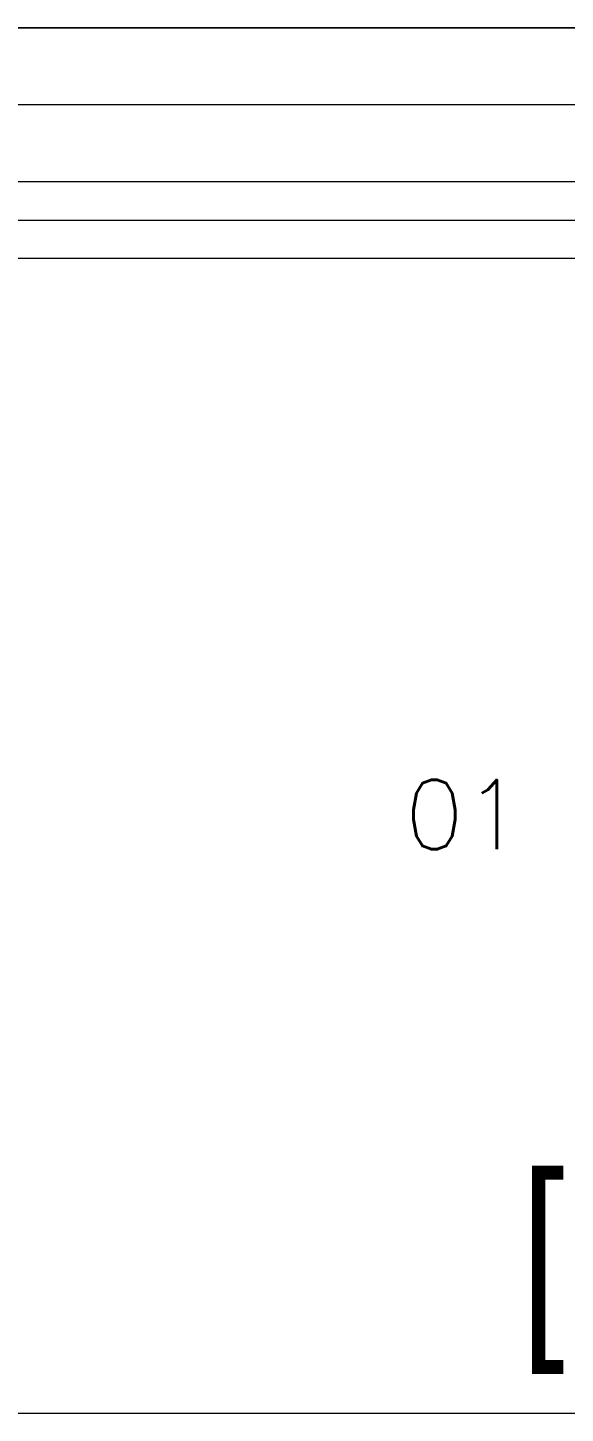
# Model space of a CAD drawing. Header units: metres. Extents: x 75097 to 220762, y -1557923 to -1361206.
# Drawn here: x 167706 to 168055, y -1409083 to -1408183 of the extents above; entities that cross this region are included whole.
import ezdxf

# ---------------------------------------------------------------- set-up
doc = ezdxf.new("R2010")
doc.units = ezdxf.units.M
doc.layers.get('0').update_dxf_attribs({"lineweight": 0})
for name, color, linetype, lineweight in [('A-100 - Copy$0$72_EGR_BASE_TEXT', 8, 'Continuous', 0), ('A-100 - Copy$0$Aluminum', 8, 'Continuous', 0), ('A-100 - Copy$0$Medical Equipment and Furniture', 8, 'Continuous', 0), ('A-100 - Copy$0$Walls', 8, 'Continuous', 0)]:
    doc.layers.add(name, color=color, linetype=linetype, lineweight=lineweight)
doc.styles.add('A-100 - Copy$0$list_ghTextstyle', font='romans.shx', dxfattribs={"height": 0.25})
doc.styles.add('A-100 - Copy$0$X3G_ENTITY_2587EA', font='swisscl.ttf', dxfattribs={"height": 200})

# ---------------------------------------------------------------- blocks, each defined once
blk = doc.blocks.new('A-100 - Copy$0$GF21043-P')
for p, q in [((0.8, 0.75), (-0.8, 0.75)), ((-0.8, 0), (0.8, 0))]:
    blk.add_line(p, q)
blk = doc.blocks.new('A-100 - Copy')
at = {"layer": 'A-100 - Copy$0$Aluminum'}
for p, q in [((167113.95, -1408182.69, 0), (168613.95, -1408182.69, 0)), ((168613.95, -1408232.69, 0), (167113.95, -1408232.69, 0)), ((168588.95, -1408282.69, 0), (167138.95, -1408282.69, 0)), ((167188.95, -1408307.69, 0), (168538.95, -1408307.69, 0)), ((168613.95, -1408332.69, 0), (167113.95, -1408332.69, 0))]:
    blk.add_line(p, q, dxfattribs=at)
at = {"layer": 'A-100 - Copy$0$Walls'}
for p, q in [((168688.93, -1408182.69, 0), (166863.95, -1408182.69, 0)), ((168688.93, -1408332.69, 0), (167013.95, -1408332.69, 0))]:
    blk.add_line(p, q, dxfattribs=at)
at = {"layer": 'A-100 - Copy$0$Medical Equipment and Furniture', "extrusion": (8.17187e-07, 1.19904e-18, 1), "xscale": 1000.000000000003, "yscale": 1000.000000000003, "zscale": 1000.000000000003}
blk.add_blockref('A-100 - Copy$0$GF21043-P', (167813.95, -1409082.69, 0.14), dxfattribs=at)
at = {"layer": 'A-100 - Copy$0$72_EGR_BASE_TEXT', "insert": (168265.11, -1408927.06), "char_height": 100, "attachment_point": 2, "style": 'A-100 - Copy$0$X3G_ENTITY_2587EA'}
blk.add_mtext('[IPDG151]', dxfattribs=at)
at = {"layer": 'A-100 - Copy$0$Medical Equipment and Furniture', "insert": (167989.02, -1408671.32, 0), "char_height": 45, "attachment_point": 2, "style": 'A-100 - Copy$0$list_ghTextstyle'}
blk.add_mtext('01', dxfattribs=at)

msp = doc.modelspace()

# ---------------------------------------------------------------- block references
msp.add_blockref('A-100 - Copy', (0, 0))

doc.saveas('drawing.dxf')
